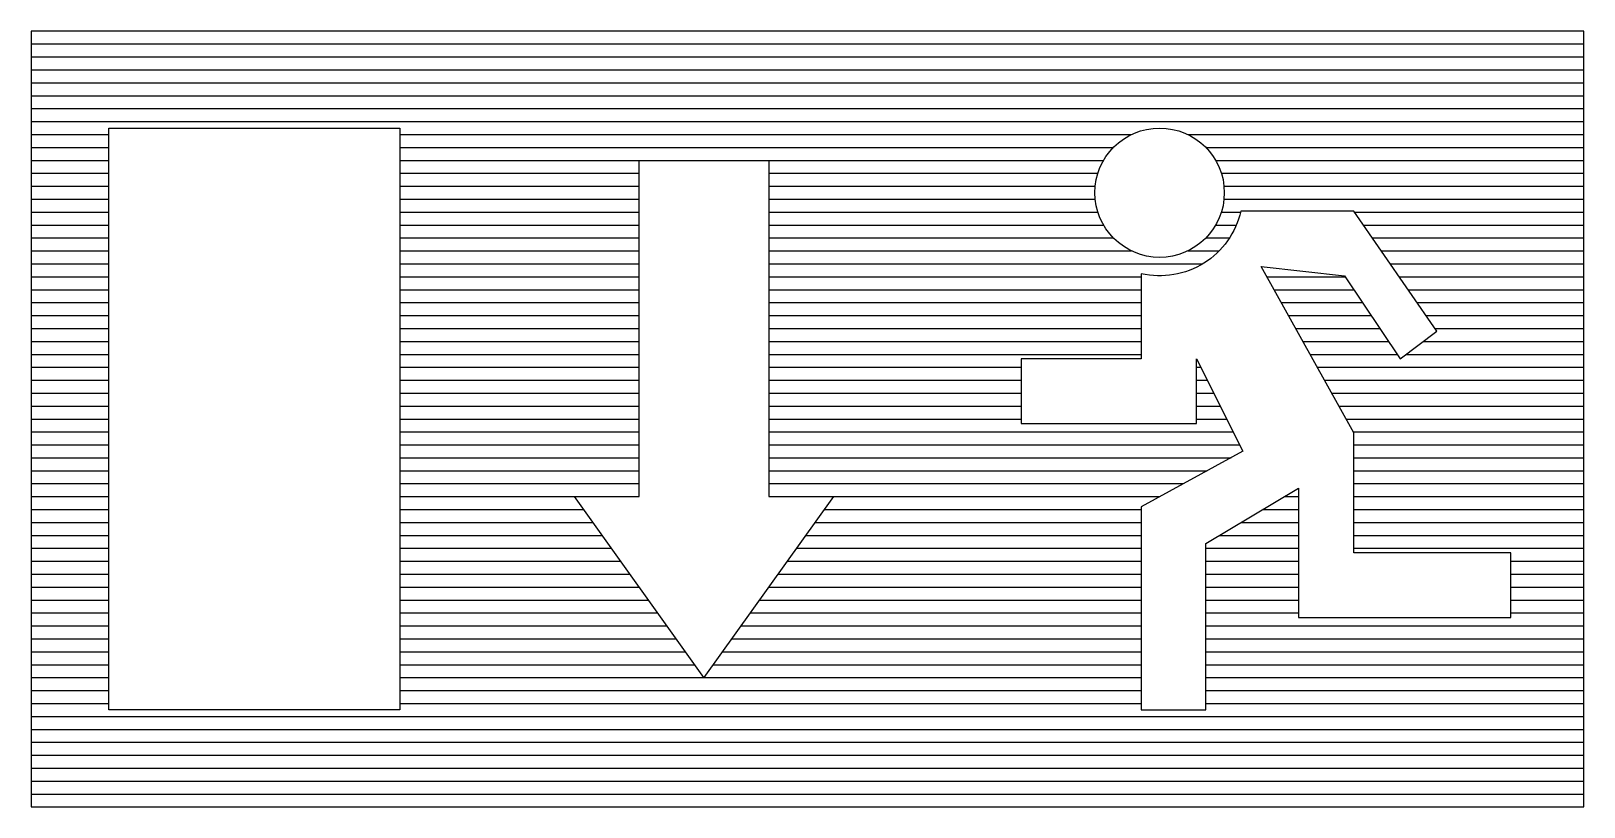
# Model space of a CAD drawing. Header units: millimetres. Extents: x -3 to 2253, y -3 to 1300.
# Drawn here: x 499 to 511, y 302 to 308 of the extents above; entities that cross this region are included whole.
import ezdxf

# ---------------------------------------------------------------- set-up
doc = ezdxf.new("R2010")
doc.units = ezdxf.units.MM
doc.layers.add('GROEN', color=3, linetype='Continuous')
doc.layers.add('VEILIG', color=7, linetype='Continuous')

# ---------------------------------------------------------------- blocks, each defined once
blk = doc.blocks.new('*X243')
at = {"color": 0}
for p, q in [((64, 102.9), (76, 102.9)), ((64, 102.8), (76, 102.8)), ((64, 102.7), (76, 102.7)), ((64, 102.6), (76, 102.6)), ((64, 102.5), (76, 102.5)), ((64, 102.4), (76, 102.4)), ((64, 102.3), (76, 102.3)), ((64, 102.2), (64.6, 102.2)), ((66.85, 102.2), (72.503, 102.2)), ((72.939, 102.2), (76, 102.2)), ((64, 102.1), (64.6, 102.1)), ((64, 102), (64.6, 102)), ((66.85, 102.1), (72.364, 102.1)), ((66.85, 102), (72.288, 102)), ((73.078, 102.1), (76, 102.1)), ((73.154, 102), (76, 102)), ((64, 101.9), (64.6, 101.9)), ((66.85, 101.9), (68.7, 101.9)), ((69.7, 101.9), (72.244, 101.9)), ((73.198, 101.9), (76, 101.9)), ((64, 101.8), (64.6, 101.8)), ((66.85, 101.8), (68.7, 101.8)), ((69.7, 101.8), (72.224, 101.8)), ((73.219, 101.8), (76, 101.8)), ((64, 101.7), (64.6, 101.7)), ((66.85, 101.7), (68.7, 101.7)), ((69.7, 101.7), (72.224, 101.7)), ((73.219, 101.7), (76, 101.7)), ((64, 101.6), (64.6, 101.6)), ((66.85, 101.6), (68.7, 101.6)), ((69.7, 101.6), (72.244, 101.6)), ((73.198, 101.6), (73.347, 101.6)), ((74.226, 101.6), (76, 101.6)), ((64, 101.5), (64.6, 101.5)), ((64, 101.4), (64.6, 101.4)), ((66.85, 101.5), (68.7, 101.5)), ((66.85, 101.4), (68.7, 101.4)), ((69.7, 101.5), (72.288, 101.5)), ((69.7, 101.4), (72.364, 101.4)), ((73.078, 101.4), (73.261, 101.4)), ((73.154, 101.5), (73.314, 101.5)), ((74.296, 101.5), (76, 101.5)), ((74.365, 101.4), (76, 101.4)), ((64, 101.3), (64.6, 101.3)), ((66.85, 101.3), (68.7, 101.3)), ((69.7, 101.3), (72.503, 101.3)), ((72.939, 101.3), (73.181, 101.3)), ((74.434, 101.3), (76, 101.3)), ((64, 101.2), (64.6, 101.2)), ((66.85, 101.2), (68.7, 101.2)), ((69.7, 101.2), (73.054, 101.2)), ((74.503, 101.2), (76, 101.2)), ((64, 101.1), (64.6, 101.1)), ((66.85, 101.1), (68.7, 101.1)), ((69.7, 101.1), (72.579, 101.1)), ((73.551, 101.1), (74.155, 101.1)), ((74.573, 101.1), (76, 101.1)), ((64, 101), (64.6, 101)), ((66.85, 101), (68.7, 101)), ((69.7, 101), (72.579, 101)), ((73.606, 101), (74.221, 101)), ((74.642, 101), (76, 101)), ((64, 100.9), (64.6, 100.9)), ((64, 100.8), (64.6, 100.8)), ((66.85, 100.9), (68.7, 100.9)), ((66.85, 100.8), (68.7, 100.8)), ((69.7, 100.9), (72.579, 100.9)), ((69.7, 100.8), (72.579, 100.8)), ((73.662, 100.9), (74.288, 100.9)), ((73.717, 100.8), (74.355, 100.8)), ((74.711, 100.9), (76, 100.9)), ((74.78, 100.8), (76, 100.8)), ((64, 100.7), (64.6, 100.7)), ((66.85, 100.7), (68.7, 100.7)), ((69.7, 100.7), (72.579, 100.7)), ((73.773, 100.7), (74.421, 100.7)), ((74.849, 100.7), (76, 100.7)), ((64, 100.6), (64.6, 100.6)), ((66.85, 100.6), (68.7, 100.6)), ((69.7, 100.6), (72.579, 100.6)), ((73.829, 100.6), (74.488, 100.6)), ((74.76, 100.6), (76, 100.6)), ((64, 100.5), (64.6, 100.5)), ((66.85, 100.5), (68.7, 100.5)), ((69.7, 100.5), (72.579, 100.5)), ((73.884, 100.5), (74.555, 100.5)), ((74.626, 100.5), (76, 100.5)), ((64, 100.4), (64.6, 100.4)), ((66.85, 100.4), (68.7, 100.4)), ((69.7, 100.4), (71.65, 100.4)), ((73.007, 100.4), (73.039, 100.4)), ((73.94, 100.4), (76, 100.4)), ((64, 100.3), (64.6, 100.3)), ((64, 100.2), (64.6, 100.2)), ((66.85, 100.3), (68.7, 100.3)), ((66.85, 100.2), (68.7, 100.2)), ((69.7, 100.3), (71.65, 100.3)), ((69.7, 100.2), (71.65, 100.2)), ((73.007, 100.3), (73.089, 100.3)), ((73.007, 100.2), (73.139, 100.2)), ((73.995, 100.3), (76, 100.3)), ((74.051, 100.2), (76, 100.2)), ((64, 100.1), (64.6, 100.1)), ((66.85, 100.1), (68.7, 100.1)), ((69.7, 100.1), (71.65, 100.1)), ((73.007, 100.1), (73.189, 100.1)), ((74.106, 100.1), (76, 100.1)), ((64, 100), (64.6, 100)), ((66.85, 100), (68.7, 100)), ((69.7, 100), (71.65, 100)), ((73.007, 100), (73.239, 100)), ((74.162, 100), (76, 100)), ((64, 99.9), (64.6, 99.9)), ((66.85, 99.9), (68.7, 99.9)), ((69.7, 99.9), (73.289, 99.9)), ((74.217, 99.9), (76, 99.9)), ((64, 99.8), (64.6, 99.8)), ((66.85, 99.8), (68.7, 99.8)), ((69.7, 99.8), (73.339, 99.8)), ((74.221, 99.8), (76, 99.8)), ((64, 99.7), (64.6, 99.7)), ((64, 99.6), (64.6, 99.6)), ((66.85, 99.7), (68.7, 99.7)), ((66.85, 99.6), (68.7, 99.6)), ((69.7, 99.7), (73.273, 99.7)), ((69.7, 99.6), (73.089, 99.6)), ((74.221, 99.7), (76, 99.7)), ((74.221, 99.6), (76, 99.6)), ((64, 99.5), (64.6, 99.5)), ((66.85, 99.5), (68.7, 99.5)), ((69.7, 99.5), (72.906, 99.5)), ((74.221, 99.5), (76, 99.5)), ((64, 99.4), (64.6, 99.4)), ((66.85, 99.4), (68.7, 99.4)), ((69.7, 99.4), (72.723, 99.4)), ((73.686, 99.4), (73.793, 99.4)), ((74.221, 99.4), (76, 99.4)), ((64, 99.3), (64.6, 99.3)), ((66.85, 99.3), (68.271, 99.3)), ((70.129, 99.3), (72.579, 99.3)), ((73.519, 99.3), (73.793, 99.3)), ((74.221, 99.3), (76, 99.3)), ((64, 99.2), (64.6, 99.2)), ((66.85, 99.2), (68.343, 99.2)), ((70.057, 99.2), (72.579, 99.2)), ((73.352, 99.2), (73.793, 99.2)), ((74.221, 99.2), (76, 99.2)), ((64, 99.1), (64.6, 99.1)), ((64, 99), (64.6, 99)), ((66.85, 99.1), (68.414, 99.1)), ((66.85, 99), (68.486, 99)), ((69.914, 99), (72.579, 99)), ((69.986, 99.1), (72.579, 99.1)), ((73.079, 99), (73.793, 99)), ((73.186, 99.1), (73.793, 99.1)), ((74.221, 99.1), (76, 99.1)), ((74.221, 99), (76, 99)), ((64, 98.9), (64.6, 98.9)), ((66.85, 98.9), (68.557, 98.9)), ((69.843, 98.9), (72.579, 98.9)), ((73.079, 98.9), (73.793, 98.9)), ((75.436, 98.9), (76, 98.9)), ((64, 98.8), (64.6, 98.8)), ((66.85, 98.8), (68.629, 98.8)), ((69.771, 98.8), (72.579, 98.8)), ((73.079, 98.8), (73.793, 98.8)), ((75.436, 98.8), (76, 98.8)), ((64, 98.7), (64.6, 98.7)), ((66.85, 98.7), (68.7, 98.7)), ((69.7, 98.7), (72.579, 98.7)), ((73.079, 98.7), (73.793, 98.7)), ((75.436, 98.7), (76, 98.7)), ((64, 98.6), (64.6, 98.6)), ((66.85, 98.6), (68.771, 98.6)), ((69.629, 98.6), (72.579, 98.6)), ((73.079, 98.6), (73.793, 98.6)), ((75.436, 98.6), (76, 98.6)), ((64, 98.5), (64.6, 98.5)), ((64, 98.4), (64.6, 98.4)), ((66.85, 98.5), (68.843, 98.5)), ((66.85, 98.4), (68.914, 98.4)), ((69.486, 98.4), (72.579, 98.4)), ((69.557, 98.5), (72.579, 98.5)), ((73.079, 98.5), (73.793, 98.5)), ((73.079, 98.4), (76, 98.4)), ((75.436, 98.5), (76, 98.5)), ((64, 98.3), (64.6, 98.3)), ((66.85, 98.3), (68.986, 98.3)), ((69.414, 98.3), (72.579, 98.3)), ((73.079, 98.3), (76, 98.3)), ((64, 98.2), (64.6, 98.2)), ((66.85, 98.2), (69.057, 98.2)), ((69.343, 98.2), (72.579, 98.2)), ((73.079, 98.2), (76, 98.2)), ((64, 98.1), (64.6, 98.1)), ((66.85, 98.1), (69.129, 98.1)), ((69.271, 98.1), (72.579, 98.1)), ((73.079, 98.1), (76, 98.1)), ((64, 98), (64.6, 98)), ((66.85, 98), (69.2, 98)), ((69.2, 98), (72.579, 98)), ((73.079, 98), (76, 98)), ((64, 97.9), (64.6, 97.9)), ((64, 97.8), (64.6, 97.8)), ((66.85, 97.9), (72.579, 97.9)), ((66.85, 97.8), (72.579, 97.8)), ((73.079, 97.9), (76, 97.9)), ((73.079, 97.8), (76, 97.8)), ((64, 97.7), (76, 97.7)), ((64, 97.6), (76, 97.6)), ((64, 97.5), (76, 97.5)), ((64, 97.4), (76, 97.4)), ((64, 97.3), (76, 97.3)), ((64, 97.2), (76, 97.2)), ((64, 97.1), (76, 97.1)), ((64, 97), (76, 97))]:
    blk.add_line(p, q, dxfattribs=at)
blk = doc.blocks.new('0608C')
at = {"layer": 'VEILIG'}
for points in [[(-6, -3), (6, -3), (6, 3), (-6, 3)], [(-5.4, 2.25), (-3.15, 2.25), (-3.15, -2.25), (-5.4, -2.25)], [(0.2, -0.6), (-0.8, -2), (-1.8, -0.6), (-1.3, -0.6), (-1.3, 2), (-0.3, 2), (-0.3, -0.6)]]:
    blk.add_lwpolyline(points, close=True, dxfattribs=at)
blk.add_lwpolyline([(2.579, 1.123), (2.579, 0.464), (1.65, 0.464), (1.65, -0.036), (3.007, -0.036), (3.007, 0.464), (3.364, -0.25), (2.579, -0.679), (2.579, -2.25), (3.079, -2.25), (3.079, -0.964), (3.793, -0.536), (3.793, -1.536), (5.436, -1.536), (5.436, -1.036), (4.221, -1.036), (4.221, -0.107), (3.507, 1.179), (4.15, 1.107), (4.579, 0.464), (4.864, 0.679), (4.221, 1.607), (3.348, 1.607, -0.414214)], format="xyb", close=True, dxfattribs=at)
blk.add_circle((2.721, 1.75), 0.5, dxfattribs=at)
at = {"layer": 'GROEN'}
blk.add_blockref('*X243', (-70, -100), dxfattribs=at)

msp = doc.modelspace()

# ---------------------------------------------------------------- block references
msp.add_blockref('0608C', (505, 305))

doc.saveas('drawing.dxf')
